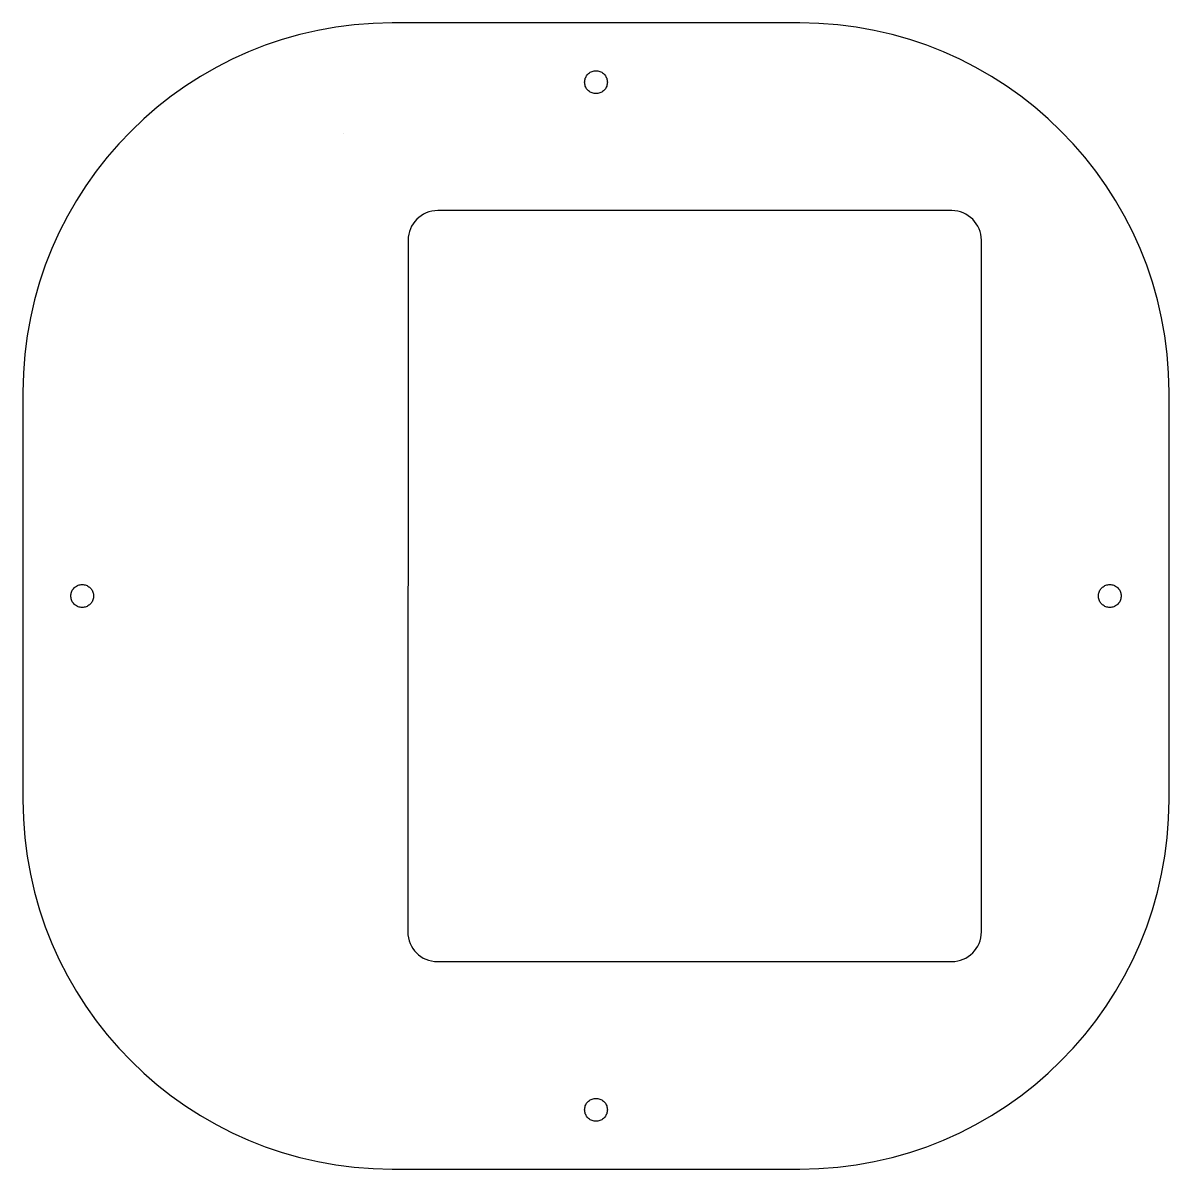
# Model space of a CAD drawing. Header units: millimetres. Extents: x 1 to 117, y 83 to 199.
import ezdxf

# ---------------------------------------------------------------- set-up
doc = ezdxf.new("R2010")
doc.units = ezdxf.units.MM
doc.header["$MEASUREMENT"] = 0
doc.layers.add('top', color=7, linetype='Continuous')

# ---------------------------------------------------------------- blocks, each defined once
blk = doc.blocks.new('block 2')
at = {"layer": 'top', "color": 5, "lineweight": 25, "true_color": 0x0000ff}
blk.add_open_spline([(60.15, 193), (60.14, 193.14), (60.13, 193.27), (60.08, 193.4), (60.04, 193.52), (59.97, 193.64), (59.89, 193.74), (59.8, 193.84), (59.69, 193.93), (59.58, 194), (59.46, 194.07), (59.33, 194.11), (59.2, 194.14), (59.07, 194.16), (58.93, 194.16), (58.8, 194.14), (58.67, 194.11), (58.54, 194.07), (58.42, 194), (58.31, 193.93), (58.2, 193.84), (58.11, 193.74), (58.03, 193.64), (57.96, 193.52), (57.92, 193.4), (57.87, 193.27), (57.85, 193.14), (57.85, 193), (57.85, 192.87), (57.87, 192.73), (57.92, 192.6), (57.96, 192.48), (58.03, 192.36), (58.11, 192.26), (58.2, 192.16), (58.31, 192.07), (58.42, 192), (58.54, 191.93), (58.67, 191.89), (58.8, 191.86), (58.93, 191.84), (59.07, 191.84), (59.2, 191.86), (59.33, 191.89), (59.46, 191.93), (59.58, 192), (59.69, 192.07), (59.8, 192.16), (59.89, 192.26), (59.97, 192.36), (60.04, 192.48), (60.08, 192.6), (60.13, 192.73), (60.14, 192.87), (60.15, 193)], degree=3, knots=[0, 0, 0, 0, 1, 1, 1, 2, 2, 2, 3, 3, 3, 4, 4, 4, 5, 5, 5, 6, 6, 6, 7, 7, 7, 8, 8, 8, 9, 9, 9, 10, 10, 10, 11, 11, 11, 12, 12, 12, 13, 13, 13, 14, 14, 14, 15, 15, 15, 16, 16, 16, 17, 17, 17, 18, 18, 18, 18], dxfattribs=at)
blk = doc.blocks.new('block 3')
at = {"layer": 'top', "color": 5, "lineweight": 25, "true_color": 0x0000ff}
blk.add_open_spline([(8.15, 141), (8.14, 141.14), (8.13, 141.27), (8.08, 141.4), (8.04, 141.52), (7.97, 141.64), (7.89, 141.74), (7.8, 141.84), (7.69, 141.93), (7.58, 142), (7.46, 142.07), (7.33, 142.11), (7.2, 142.14), (7.07, 142.16), (6.93, 142.16), (6.8, 142.14), (6.67, 142.11), (6.54, 142.07), (6.42, 142), (6.31, 141.93), (6.2, 141.84), (6.11, 141.74), (6.03, 141.64), (5.96, 141.52), (5.92, 141.4), (5.87, 141.27), (5.85, 141.14), (5.85, 141), (5.85, 140.87), (5.87, 140.73), (5.92, 140.6), (5.96, 140.48), (6.03, 140.36), (6.11, 140.26), (6.2, 140.16), (6.31, 140.07), (6.42, 140), (6.54, 139.93), (6.67, 139.89), (6.8, 139.86), (6.93, 139.84), (7.07, 139.84), (7.2, 139.86), (7.33, 139.89), (7.46, 139.93), (7.58, 140), (7.69, 140.07), (7.8, 140.16), (7.89, 140.26), (7.97, 140.36), (8.04, 140.48), (8.08, 140.6), (8.13, 140.73), (8.14, 140.87), (8.15, 141)], degree=3, knots=[0, 0, 0, 0, 1, 1, 1, 2, 2, 2, 3, 3, 3, 4, 4, 4, 5, 5, 5, 6, 6, 6, 7, 7, 7, 8, 8, 8, 9, 9, 9, 10, 10, 10, 11, 11, 11, 12, 12, 12, 13, 13, 13, 14, 14, 14, 15, 15, 15, 16, 16, 16, 17, 17, 17, 18, 18, 18, 18], dxfattribs=at)
blk = doc.blocks.new('block 4')
at = {"layer": 'top', "color": 5, "lineweight": 25, "true_color": 0x0000ff}
blk.add_open_spline([(60.15, 89), (60.14, 89.14), (60.13, 89.27), (60.08, 89.4), (60.04, 89.52), (59.97, 89.64), (59.89, 89.74), (59.8, 89.84), (59.69, 89.93), (59.58, 90), (59.46, 90.07), (59.33, 90.11), (59.2, 90.14), (59.07, 90.16), (58.93, 90.16), (58.8, 90.14), (58.67, 90.11), (58.54, 90.07), (58.42, 90), (58.31, 89.93), (58.2, 89.84), (58.11, 89.74), (58.03, 89.64), (57.96, 89.52), (57.92, 89.4), (57.87, 89.27), (57.85, 89.14), (57.85, 89), (57.85, 88.87), (57.87, 88.73), (57.92, 88.6), (57.96, 88.48), (58.03, 88.36), (58.11, 88.26), (58.2, 88.16), (58.31, 88.07), (58.42, 88), (58.54, 87.93), (58.67, 87.89), (58.8, 87.86), (58.93, 87.84), (59.07, 87.84), (59.2, 87.86), (59.33, 87.89), (59.46, 87.93), (59.58, 88), (59.69, 88.07), (59.8, 88.16), (59.89, 88.26), (59.97, 88.36), (60.04, 88.48), (60.08, 88.6), (60.13, 88.73), (60.14, 88.87), (60.15, 89)], degree=3, knots=[0, 0, 0, 0, 1, 1, 1, 2, 2, 2, 3, 3, 3, 4, 4, 4, 5, 5, 5, 6, 6, 6, 7, 7, 7, 8, 8, 8, 9, 9, 9, 10, 10, 10, 11, 11, 11, 12, 12, 12, 13, 13, 13, 14, 14, 14, 15, 15, 15, 16, 16, 16, 17, 17, 17, 18, 18, 18, 18], dxfattribs=at)
blk = doc.blocks.new('block 5')
at = {"layer": 'top', "color": 5, "lineweight": 25, "true_color": 0x0000ff}
blk.add_open_spline([(112.15, 141), (112.14, 141.14), (112.13, 141.27), (112.08, 141.4), (112.04, 141.52), (111.97, 141.64), (111.89, 141.74), (111.8, 141.84), (111.69, 141.93), (111.58, 142), (111.46, 142.07), (111.33, 142.11), (111.2, 142.14), (111.07, 142.16), (110.93, 142.16), (110.8, 142.14), (110.67, 142.11), (110.54, 142.07), (110.42, 142), (110.31, 141.93), (110.2, 141.84), (110.11, 141.74), (110.03, 141.64), (109.96, 141.52), (109.92, 141.4), (109.87, 141.27), (109.85, 141.14), (109.85, 141), (109.85, 140.87), (109.87, 140.73), (109.92, 140.6), (109.96, 140.48), (110.03, 140.36), (110.11, 140.26), (110.2, 140.16), (110.31, 140.07), (110.42, 140), (110.54, 139.93), (110.67, 139.89), (110.8, 139.86), (110.93, 139.84), (111.07, 139.84), (111.2, 139.86), (111.33, 139.89), (111.46, 139.93), (111.58, 140), (111.69, 140.07), (111.8, 140.16), (111.89, 140.26), (111.97, 140.36), (112.04, 140.48), (112.08, 140.6), (112.13, 140.73), (112.14, 140.87), (112.15, 141)], degree=3, knots=[0, 0, 0, 0, 1, 1, 1, 2, 2, 2, 3, 3, 3, 4, 4, 4, 5, 5, 5, 6, 6, 6, 7, 7, 7, 8, 8, 8, 9, 9, 9, 10, 10, 10, 11, 11, 11, 12, 12, 12, 13, 13, 13, 14, 14, 14, 15, 15, 15, 16, 16, 16, 17, 17, 17, 18, 18, 18, 18], dxfattribs=at)

msp = doc.modelspace()

# ---------------------------------------------------------------- linework, layer by layer
at = {"layer": 'top', "color": 5, "lineweight": 25, "true_color": 0x0000ff}
msp.add_lwpolyline([(33.45, 187.78), (33.45, 187.78)], dxfattribs=at)
for points in [[(79.64, 83), (79.64, 83), (38.36, 83), (38.36, 83), (17.73, 83), (1, 99.73), (1, 120.36), (1, 120.36), (1, 161.64), (1, 161.64), (1, 182.27), (17.73, 199), (38.36, 199), (38.36, 199), (79.64, 199), (79.64, 199), (100.27, 199), (117, 182.27), (117, 161.64), (117, 161.64), (117, 120.36), (117, 120.36), (117, 99.73), (100.27, 83), (79.64, 83)], [(39.95, 107), (39.95, 107), (39.98, 177), (39.98, 177), (39.98, 178.66), (41.32, 180), (42.98, 180), (42.98, 180), (95, 180), (95, 180), (96.66, 180), (98, 178.66), (98, 177), (98, 177), (98, 107), (98, 107), (98, 105.34), (96.66, 104), (95, 104), (95, 104), (42.95, 104), (42.95, 104), (41.29, 104), (39.95, 105.34), (39.95, 107)]]:
    msp.add_open_spline(points, degree=3, knots=[0, 0, 0, 0, 1, 1, 1, 2, 2, 2, 3, 3, 3, 4, 4, 4, 5, 5, 5, 6, 6, 6, 7, 7, 7, 8, 8, 8, 8], dxfattribs=at)

# ---------------------------------------------------------------- block references
at = {"layer": 'top'}
for name in ['block 2', 'block 3', 'block 5', 'block 4']:
    msp.add_blockref(name, (0, 0), dxfattribs=at)

doc.saveas('drawing.dxf')
